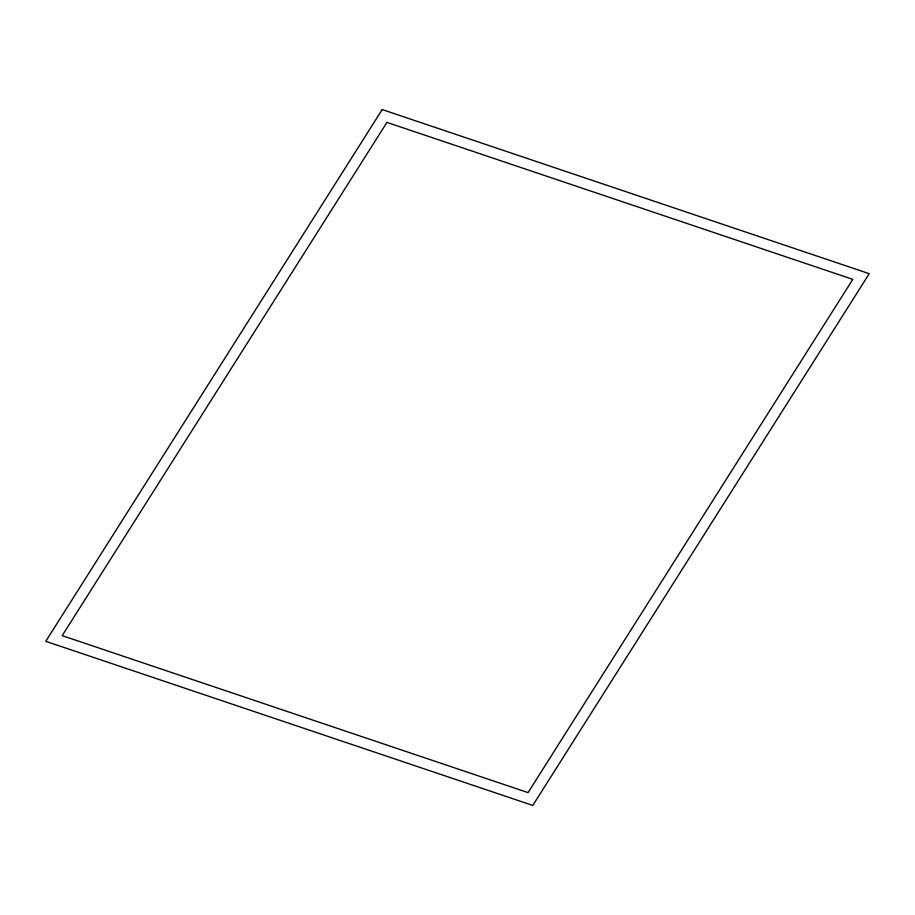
<?xml version="1.0" encoding="UTF-8"?>
<svg xmlns="http://www.w3.org/2000/svg" width="915" height="915" viewBox="0 0 915 915"><rect width="100%" height="100%" fill="white"/><g stroke="black" fill="none" stroke-linecap="round" stroke-linejoin="round"><path stroke-width="1.37" d="M382.207 109.571L45.75 641.324L532.793 805.429L869.25 273.677L382.207 109.571M386.942 122.393L62.197 635.65L528.058 792.607L852.803 279.35L386.942 122.393"/></g></svg>
